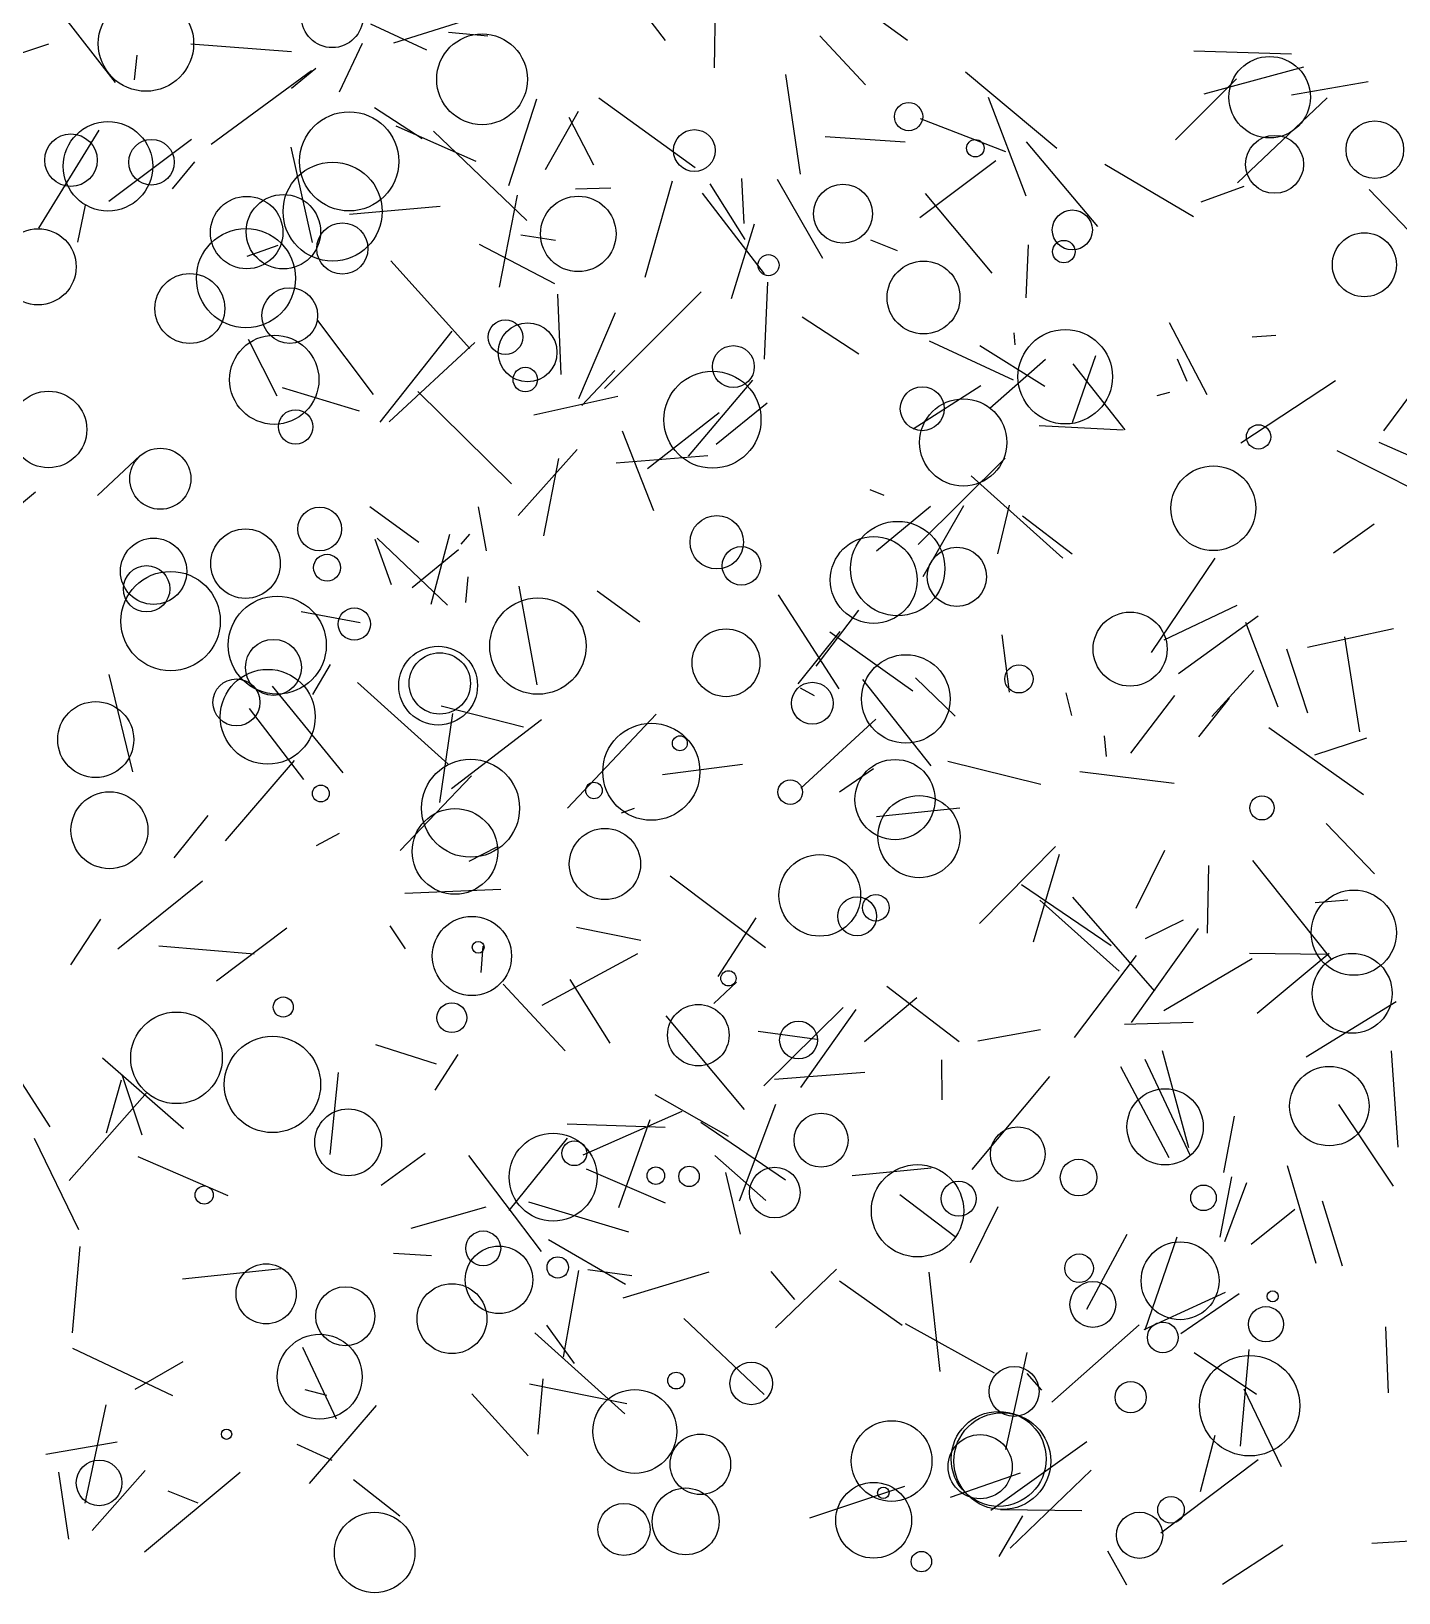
# Model space of a CAD drawing. Header units: millimetres. Extents: x -15 to 2017, y -16 to 2019.
# Drawn here: x 1034 to 1305.2, y -3.3 to 306.5 of the extents above; entities that cross this region are included whole.
import ezdxf

# ---------------------------------------------------------------- set-up
doc = ezdxf.new("R2010")
doc.units = ezdxf.units.MM

msp = doc.modelspace()

# ---------------------------------------------------------------- linework, layer by layer
at = {"color": 249}
msp.add_line((1159.72, 304.68), (1149.6, 317.94), dxfattribs=at)
at = {"color": 217}
for p, q in [((1039.65, 310.47), (1050.59, 296.38)), ((1289.96, 74.5), (1293.96, 61.62))]:
    msp.add_line(p, q, dxfattribs=at)
at = {"color": 187}
msp.add_line((1169.47, 299.25), (1169.7, 311.84), dxfattribs=at)
at = {"color": 34}
msp.add_line((1200.07, 310.28), (1207.78, 304.74), dxfattribs=at)
at = {"color": 245}
for p, q in [((1101.27, 307.97), (1112.35, 302.84)), ((1297.43, 167.53), (1294.47, 186.37)), ((1159.14, 159.09), (1175.02, 161.15)), ((1108.04, 135.56), (1127.08, 136.34))]:
    msp.add_line(p, q, dxfattribs=at)
at = {"color": 146}
for p, q in [((1121.6, 309.12), (1105.81, 304.16)), ((1275.47, 45.01), (1273.74, 25.83))]:
    msp.add_line(p, q, dxfattribs=at)
at = {"color": 250}
for p, q in [((1037.4, 303.93), (1023.03, 299.17)), ((1104.93, 229.04), (1121.91, 244.79)), ((1268.14, 170.61), (1276.44, 179.69)), ((1181.57, 93.62), (1174.34, 74.43))]:
    msp.add_line(p, q, dxfattribs=at)
at = {"color": 90}
for p, q in [((1065.58, 304.05), (1085.56, 302.51)), ((1103.18, 229), (1117.43, 247.02)), ((1093.27, 180.89), (1089.72, 174.94)), ((1276.11, 122.5), (1258.57, 112.18)), ((1118.58, 103.54), (1113.99, 96.46))]:
    msp.add_line(p, q, dxfattribs=at)
at = {"color": 183}
msp.add_line((1095.12, 294.52), (1099.68, 304.14), dxfattribs=at)
at = {"color": 27}
for p, q in [((1116.71, 306.34), (1124.5, 305.6)), ((1145.53, 279.94), (1140.64, 289.44)), ((1175.35, 268.4), (1174.87, 277.3))]:
    msp.add_line(p, q, dxfattribs=at)
at = {"color": 119}
for p, q in [((1190.37, 305.6), (1199.43, 295.89)), ((1048.09, 102.84), (1064.16, 88.85)), ((1054.59, 37.12), (1064.09, 42.61))]:
    msp.add_line(p, q, dxfattribs=at)
at = {"color": 234}
msp.add_line((1054.92, 301.77), (1054.4, 296.87), dxfattribs=at)
at = {"color": 61}
for p, q in [((1264.57, 302.62), (1283.91, 302.06)), ((1199.26, 99.96), (1181.4, 98.54))]:
    msp.add_line(p, q, dxfattribs=at)
at = {"color": 17}
for p, q in [((1089.54, 298.69), (1069.64, 284.04)), ((1102.55, 205.98), (1116.53, 192.65)), ((1212.46, 160.77), (1198.88, 177.94))]:
    msp.add_line(p, q, dxfattribs=at)
at = {"color": 150}
for p, q in [((1085.58, 295.23), (1090.39, 299.21)), ((1265.99, 272.71), (1274.54, 275.76)), ((1273.52, 56.01), (1261.99, 48.13))]:
    msp.add_line(p, q, dxfattribs=at)
at = {"color": 251}
msp.add_line((1183.54, 297.94), (1186.49, 278.14), dxfattribs=at)
at = {"color": 132}
for p, q in [((1219.24, 298.47), (1237.34, 283.31)), ((1286.29, 299.41), (1266.55, 294.06))]:
    msp.add_line(p, q, dxfattribs=at)
at = {"color": 202}
msp.add_line((1260.9, 285), (1273, 297.07), dxfattribs=at)
at = {"color": 23}
msp.add_line((1283.89, 293.93), (1299.14, 296.55), dxfattribs=at)
at = {"color": 45}
for p, q in [((1102.05, 291.39), (1111.46, 285.26)), ((1155.71, 257.74), (1161.16, 276.84)), ((1088.22, 37.07), (1092.52, 35.96))]:
    msp.add_line(p, q, dxfattribs=at)
at = {"color": 16}
for p, q in [((1134.16, 293.02), (1128.62, 275.84)), ((1237.12, 144.8), (1222.01, 129.51))]:
    msp.add_line(p, q, dxfattribs=at)
at = {"color": 7}
for p, q in [((1165.62, 279.43), (1146.5, 293.28)), ((1134.31, 176.86), (1130.71, 196.45))]:
    msp.add_line(p, q, dxfattribs=at)
at = {"color": 18}
for p, q in [((1231.3, 273.81), (1223.82, 293.35)), ((1263.9, 83.43), (1254.89, 102.53))]:
    msp.add_line(p, q, dxfattribs=at)
at = {"color": 99}
msp.add_line((1273.21, 276.44), (1290.97, 293.31), dxfattribs=at)
at = {"color": 14}
msp.add_line((1135.98, 279.1), (1142.51, 290.64), dxfattribs=at)
at = {"color": 164}
for p, q in [((1210.25, 289.21), (1227.19, 282.69)), ((1083.52, 60.97), (1063.94, 58.92))]:
    msp.add_line(p, q, dxfattribs=at)
at = {"color": 76}
for p, q in [((1047.35, 286.9), (1035.4, 267.43)), ((1178.14, 108.15), (1189.75, 106.54))]:
    msp.add_line(p, q, dxfattribs=at)
at = {"color": 123}
for p, q in [((1065.76, 285.02), (1049.33, 272.73)), ((1267.18, 234.38), (1259.71, 248.69))]:
    msp.add_line(p, q, dxfattribs=at)
at = {"color": 94}
for p, q in [((1106.27, 287.75), (1122.14, 280.75)), ((1114.33, 101.59), (1102.32, 105.42))]:
    msp.add_line(p, q, dxfattribs=at)
at = {"color": 176}
for p, q in [((1113.71, 286.73), (1132.27, 269)), ((1235.9, 99.16), (1220.48, 80.7))]:
    msp.add_line(p, q, dxfattribs=at)
at = {"color": 105}
for p, q in [((1191.4, 285.65), (1207.26, 284.56)), ((1034.8, 215.1), (1023.46, 205.74))]:
    msp.add_line(p, q, dxfattribs=at)
at = {"color": 95}
msp.add_line((1085.47, 283.52), (1089.66, 264.63), dxfattribs=at)
at = {"color": 125}
for p, q in [((1245.53, 267.79), (1231.32, 284.56)), ((1260.73, 174.77), (1251.96, 163.32))]:
    msp.add_line(p, q, dxfattribs=at)
at = {"color": 137}
msp.add_line((1061.98, 275.25), (1066.41, 280.65), dxfattribs=at)
at = {"color": 185}
for p, q in [((1210.2, 269.57), (1225.3, 280.87)), ((1211.27, 274.33), (1224.49, 258.52)), ((1061.02, 16.95), (1067.02, 14.55))]:
    msp.add_line(p, q, dxfattribs=at)
at = {"color": 10}
for p, q in [((1246.9, 280.18), (1264.44, 269.78)), ((1230.56, 210.36), (1240.44, 202.88)), ((1267.24, 127.62), (1267.53, 141.04)), ((1105.08, 129.04), (1108.12, 124.46)), ((1143.99, 80.86), (1159.71, 74.07))]:
    msp.add_line(p, q, dxfattribs=at)
at = {"color": 80}
for p, q in [((1168.56, 276.27), (1175.49, 265.23)), ((1256.79, 116.09), (1240.53, 134.73))]:
    msp.add_line(p, q, dxfattribs=at)
at = {"color": 126}
msp.add_line((1181.93, 277.17), (1190.88, 261.5), dxfattribs=at)
at = {"color": 120}
for p, q in [((1130.32, 273.99), (1126.75, 255.75)), ((1149.8, 250.65), (1142.48, 233.62))]:
    msp.add_line(p, q, dxfattribs=at)
at = {"color": 201}
msp.add_line((1141.89, 275.28), (1148.88, 275.49), dxfattribs=at)
at = {"color": 148}
for p, q in [((1179.42, 258.38), (1167.07, 274.41)), ((1280.82, 246.18), (1276.09, 245.81)), ((1282.2, 6.15), (1270.2, -1.63))]:
    msp.add_line(p, q, dxfattribs=at)
at = {"color": 6}
for p, q in [((1314.91, 258.79), (1299.33, 275.15)), ((1192.33, 187.38), (1208.79, 175.68))]:
    msp.add_line(p, q, dxfattribs=at)
at = {"color": 38}
for p, q in [((1043.19, 264.68), (1044.71, 272.04)), ((1098.68, 177.35), (1116.63, 161.14)), ((1253.11, 132.56), (1258.79, 144.03)), ((1234.15, 108.42), (1221.68, 106.18))]:
    msp.add_line(p, q, dxfattribs=at)
at = {"color": 152}
for p, q in [((1097.09, 270.23), (1115.03, 271.8)), ((1194.34, 187.44), (1186.03, 177.04)), ((1055.97, 87.51), (1052.01, 99.52))]:
    msp.add_line(p, q, dxfattribs=at)
at = {"color": 246}
for p, q in [((1177.34, 268.26), (1172.77, 253.44)), ((1201.61, 150.77), (1218.16, 152.46))]:
    msp.add_line(p, q, dxfattribs=at)
at = {"color": 166}
for p, q in [((1082.87, 264.05), (1076.74, 261.81)), ((1225.96, 3.9), (1230.62, 12.03))]:
    msp.add_line(p, q, dxfattribs=at)
at = {"color": 205}
msp.add_line((1137.78, 256.4), (1122.89, 264.21), dxfattribs=at)
at = {"color": 33}
for p, q in [((1131.09, 266.15), (1137.93, 265.09)), ((1041.38, 7.35), (1039.41, 20.65))]:
    msp.add_line(p, q, dxfattribs=at)
at = {"color": 161}
msp.add_line((1200.41, 265.16), (1205.73, 263.06), dxfattribs=at)
at = {"color": 9}
for p, q in [((1231.71, 264.18), (1231.23, 253.63)), ((1227.93, 212.5), (1225.6, 202.86))]:
    msp.add_line(p, q, dxfattribs=at)
at = {"color": 184}
msp.add_line((1105.29, 261), (1120.96, 243.61), dxfattribs=at)
at = {"color": 128}
msp.add_line((1138.3, 254.38), (1138.99, 238.42), dxfattribs=at)
at = {"color": 102}
for p, q in [((1147.68, 235.65), (1166.85, 254.81)), ((1177.7, 130.61), (1170.12, 119))]:
    msp.add_line(p, q, dxfattribs=at)
at = {"color": 118}
msp.add_line((1179.98, 256.72), (1179.31, 241.5), dxfattribs=at)
at = {"color": 20}
msp.add_line((1101.86, 234.44), (1090.79, 249.12), dxfattribs=at)
at = {"color": 222}
for p, q in [((1198.11, 242.48), (1186.84, 249.79)), ((1274.47, 37.16), (1281.89, 21.79))]:
    msp.add_line(p, q, dxfattribs=at)
at = {"color": 36}
msp.add_line((1082.71, 234.13), (1077.03, 245.36), dxfattribs=at)
at = {"color": 253}
for p, q in [((1228.77, 237.32), (1212.08, 245.04)), ((1231.44, 44.41), (1227.2, 25.18))]:
    msp.add_line(p, q, dxfattribs=at)
at = {"color": 13}
for p, q in [((1228.81, 246.72), (1229.04, 244.28)), ((1055.54, 222.37), (1047.07, 214.42)), ((1140.25, 89.75), (1159.71, 89.1)), ((1174.6, 67.85), (1171.69, 80.12))]:
    msp.add_line(p, q, dxfattribs=at)
at = {"color": 37}
msp.add_line((1316.32, 246.39), (1302.17, 227.26), dxfattribs=at)
at = {"color": 53}
msp.add_line((1222.1, 244.19), (1234.98, 236.09), dxfattribs=at)
at = {"color": 83}
for p, q in [((1240.49, 228.93), (1245.11, 242.19)), ((1194.26, 155.62), (1200.98, 160.28))]:
    msp.add_line(p, q, dxfattribs=at)
at = {"color": 151}
for p, q in [((1143.17, 232.29), (1149.68, 239.2)), ((1055.1, 83.27), (1072.97, 75.55))]:
    msp.add_line(p, q, dxfattribs=at)
at = {"color": 88}
for p, q in [((1235.13, 241.38), (1224.09, 231.69)), ((1179.3, 36.04), (1163.37, 51.12)), ((1046.07, 9.06), (1056.55, 20.99))]:
    msp.add_line(p, q, dxfattribs=at)
at = {"color": 252}
msp.add_line((1240.55, 240.56), (1250.83, 227.48), dxfattribs=at)
at = {"color": 162}
msp.add_line((1261.24, 241.55), (1263.16, 237.12), dxfattribs=at)
at = {"color": 232}
msp.add_line((1099.09, 231.17), (1083.81, 235.79), dxfattribs=at)
at = {"color": 209}
msp.add_line((1177, 237.33), (1164.27, 222.23), dxfattribs=at)
at = {"color": 42}
for p, q in [((1222.31, 236.16), (1208.88, 227.59)), ((1273.06, 192.58), (1258.59, 185.69)), ((1166.74, 90.07), (1183.54, 78.65))]:
    msp.add_line(p, q, dxfattribs=at)
at = {"color": 168}
for p, q in [((1292.63, 237.17), (1273.85, 224.83)), ((1186.61, 156.38), (1201.46, 170.08))]:
    msp.add_line(p, q, dxfattribs=at)
at = {"color": 139}
for p, q in [((1110.63, 235.08), (1129.2, 216.71)), ((1127.55, 117.46), (1139.87, 104.27))]:
    msp.add_line(p, q, dxfattribs=at)
at = {"color": 248}
msp.add_line((1150.27, 234.03), (1133.64, 230.35), dxfattribs=at)
at = {"color": 147}
msp.add_line((1169.8, 224.6), (1179.9, 232.81), dxfattribs=at)
at = {"color": 135}
msp.add_line((1259.73, 234.86), (1257.17, 234.17), dxfattribs=at)
at = {"color": 170}
msp.add_line((1170.37, 230.82), (1156.2, 219.69), dxfattribs=at)
at = {"color": 211}
msp.add_line((1157.41, 211.39), (1151.24, 227.21), dxfattribs=at)
at = {"color": 216}
msp.add_line((1233.84, 228.33), (1250.53, 227.42), dxfattribs=at)
at = {"color": 247}
for p, q in [((1142.2, 223.57), (1130.52, 210.48)), ((1116.91, 206.69), (1113.21, 192.77)), ((1081.76, 176.62), (1095.78, 159.43))]:
    msp.add_line(p, q, dxfattribs=at)
at = {"color": 77}
msp.add_line((1292.87, 223.36), (1309.18, 215.14), dxfattribs=at)
at = {"color": 228}
for p, q in [((1301.22, 225), (1313.47, 219.59)), ((1146.17, 195.53), (1154.66, 189.39))]:
    msp.add_line(p, q, dxfattribs=at)
at = {"color": 188}
for p, q in [((1138.54, 221.74), (1135.55, 206.43)), ((1068.95, 150.94), (1062.21, 142.52))]:
    msp.add_line(p, q, dxfattribs=at)
at = {"color": 237}
msp.add_line((1149.94, 220.88), (1168.15, 222.36), dxfattribs=at)
at = {"color": 236}
for p, q in [((1209.84, 204.7), (1227.13, 221.84)), ((1034.51, 86.93), (1043.36, 68.81)), ((1133.86, 48.29), (1151.7, 32.24))]:
    msp.add_line(p, q, dxfattribs=at)
at = {"color": 122}
for p, q in [((1220.37, 218.3), (1238.55, 202.02)), ((1290.77, 123.35), (1275.55, 123.55))]:
    msp.add_line(p, q, dxfattribs=at)
at = {"color": 24}
msp.add_line((1200.25, 215.59), (1203.06, 214.47), dxfattribs=at)
at = {"color": 79}
for p, q in [((1110.8, 205.11), (1101.09, 212.17)), ((1234.42, 36.93), (1231.49, 40.24))]:
    msp.add_line(p, q, dxfattribs=at)
at = {"color": 49}
msp.add_line((1124.25, 203.45), (1122.67, 212.17), dxfattribs=at)
at = {"color": 25}
msp.add_line((1212.34, 212.24), (1201.61, 203.38), dxfattribs=at)
at = {"color": 167}
msp.add_line((1210.85, 198.36), (1218.92, 212.47), dxfattribs=at)
at = {"color": 4}
for p, q in [((1292.25, 203.02), (1300.33, 208.79)), ((1173.83, 117.88), (1169.33, 113.66)), ((1303.68, 104.28), (1304.97, 85.14)), ((1185.39, 54.92), (1180.71, 60.49))]:
    msp.add_line(p, q, dxfattribs=at)
at = {"color": 62}
msp.add_line((1102.12, 205.77), (1105.33, 196.78), dxfattribs=at)
at = {"color": 70}
msp.add_line((1119.25, 204.75), (1120.95, 206.73), dxfattribs=at)
at = {"color": 153}
for p, q in [((1109.54, 196.19), (1118.71, 203.69)), ((1288.55, 162.96), (1298.85, 166.32))]:
    msp.add_line(p, q, dxfattribs=at)
at = {"color": 56}
for p, q in [((1268.73, 201.99), (1256.09, 183.26)), ((1179.25, 97.3), (1195.02, 112.86))]:
    msp.add_line(p, q, dxfattribs=at)
at = {"color": 108}
for p, q in [((1120.18, 193.2), (1120.6, 198.27)), ((1078.2, 123.43), (1059.23, 125.03))]:
    msp.add_line(p, q, dxfattribs=at)
at = {"color": 144}
for p, q in [((1194.21, 176.04), (1182.17, 194.71)), ((1036.86, 24.23), (1051.02, 26.67))]:
    msp.add_line(p, q, dxfattribs=at)
at = {"color": 172}
for p, q in [((1087.46, 191.44), (1099.18, 189.25)), ((1298.19, 155.05), (1279.43, 168.33))]:
    msp.add_line(p, q, dxfattribs=at)
at = {"color": 73}
for p, q in [((1189.66, 180.57), (1198.11, 191.64)), ((1153.53, 152.35), (1150.98, 151.42))]:
    msp.add_line(p, q, dxfattribs=at)
at = {"color": 66}
for p, q in [((1261.51, 179.13), (1277.28, 190.55)), ((1274.77, 189.32), (1281.17, 172.47)), ((1304.11, 77.42), (1293.29, 93.6))]:
    msp.add_line(p, q, dxfattribs=at)
at = {"color": 240}
for p, q in [((1226.45, 186.77), (1227.88, 175.41)), ((1042.17, 48.28), (1043.66, 65.46))]:
    msp.add_line(p, q, dxfattribs=at)
at = {"color": 133}
msp.add_line((1304.12, 187.97), (1287.06, 184.26), dxfattribs=at)
at = {"color": 44}
msp.add_line((1287.16, 171.25), (1282.97, 183.93), dxfattribs=at)
at = {"color": 107}
for p, q in [((1054.1, 159.6), (1049.4, 178.89)), ((1197.49, 112.48), (1186.56, 96.95)), ((1269.77, 67.29), (1272.05, 79.28))]:
    msp.add_line(p, q, dxfattribs=at)
at = {"color": 196}
for p, q in [((1209.31, 178.22), (1217.21, 170.64)), ((1261.16, 67.29), (1254.8, 48.81))]:
    msp.add_line(p, q, dxfattribs=at)
at = {"color": 233}
msp.add_line((1189.32, 174.69), (1186.54, 176.21), dxfattribs=at)
at = {"color": 235}
for p, q in [((1240.34, 170.76), (1239.23, 175.28)), ((1207.27, 50.13), (1224.95, 40.36))]:
    msp.add_line(p, q, dxfattribs=at)
at = {"color": 21}
for p, q in [((1265.54, 166.57), (1271.62, 174.2)), ((1051.12, 124.47), (1067.95, 137.99))]:
    msp.add_line(p, q, dxfattribs=at)
at = {"color": 109}
for p, q in [((1077.17, 172.19), (1087.95, 158.11)), ((1248.14, 125.07), (1230.38, 137.15))]:
    msp.add_line(p, q, dxfattribs=at)
at = {"color": 140}
msp.add_line((1115.01, 153.52), (1117.58, 171.18), dxfattribs=at)
at = {"color": 1}
for p, q in [((1131.58, 168.49), (1115.26, 172.64)), ((1093.24, 83.66), (1094.88, 99.96))]:
    msp.add_line(p, q, dxfattribs=at)
at = {"color": 81}
msp.add_line((1157.87, 171.07), (1140.3, 152.4), dxfattribs=at)
at = {"color": 159}
msp.add_line((1135.19, 169.91), (1117.29, 156.21), dxfattribs=at)
at = {"color": 229}
for p, q in [((1247.21, 162.62), (1246.85, 166.72)), ((1047.71, 130.4), (1041.77, 121.31)), ((1132.78, 38.19), (1152.1, 34.26))]:
    msp.add_line(p, q, dxfattribs=at)
at = {"color": 30}
for p, q in [((1072.49, 145.93), (1086.18, 161.87)), ((1214.47, 102.49), (1214.55, 94.51))]:
    msp.add_line(p, q, dxfattribs=at)
at = {"color": 220}
for p, q in [((1234.19, 157.09), (1215.73, 161.62)), ((1286.81, 103.05), (1304.7, 114.02)), ((1250.77, 109.55), (1264.38, 109.93)), ((1097.85, 19.21), (1107.09, 11.97))]:
    msp.add_line(p, q, dxfattribs=at)
at = {"color": 113}
msp.add_line((1107.1, 143.98), (1121.27, 158.8), dxfattribs=at)
at = {"color": 51}
for p, q in [((1241.94, 159.68), (1260.66, 157.37)), ((1243.29, 53.02), (1251.29, 67.91))]:
    msp.add_line(p, q, dxfattribs=at)
at = {"color": 63}
msp.add_line((1300.39, 139.38), (1290.77, 149.36), dxfattribs=at)
at = {"color": 68}
for p, q in [((1095, 147.38), (1090.47, 144.94)), ((1249.99, 101.14), (1259.57, 83.12))]:
    msp.add_line(p, q, dxfattribs=at)
at = {"color": 207}
msp.add_line((1120.81, 141.88), (1126.38, 144.71), dxfattribs=at)
at = {"color": 224}
msp.add_line((1232.73, 125.87), (1237.9, 143.24), dxfattribs=at)
at = {"color": 93}
msp.add_line((1276.16, 142.02), (1291.71, 122.51), dxfattribs=at)
at = {"color": 127}
for p, q in [((1160.7, 139), (1179.61, 124.75)), ((1070.7, 118.12), (1084.64, 128.68))]:
    msp.add_line(p, q, dxfattribs=at)
at = {"color": 149}
msp.add_line((1249.73, 120.05), (1233.99, 134.11), dxfattribs=at)
at = {"color": 227}
msp.add_line((1295.05, 134.11), (1288.58, 133.61), dxfattribs=at)
at = {"color": 203}
msp.add_line((1262.42, 130.2), (1254.89, 126.5), dxfattribs=at)
at = {"color": 160}
for p, q in [((1154.83, 126.11), (1142.08, 128.7)), ((1226.22, 13.24), (1242.3, 13.07))]:
    msp.add_line(p, q, dxfattribs=at)
at = {"color": 131}
for p, q in [((1265.4, 128.53), (1252.09, 109.88)), ((1253.11, 123.16), (1240.8, 106.89))]:
    msp.add_line(p, q, dxfattribs=at)
at = {"color": 96}
msp.add_line((1123.18, 119.77), (1123.56, 125), dxfattribs=at)
at = {"color": 50}
for p, q in [((1154.23, 123.47), (1135.25, 113.26)), ((1128.77, 72.56), (1140.3, 86.94)), ((1196.78, 79.49), (1212.41, 81.01)), ((1283.07, 81.47), (1288.76, 62.1))]:
    msp.add_line(p, q, dxfattribs=at)
at = {"color": 15}
for p, q in [((1291.37, 123.59), (1277.08, 111.66)), ((1102.4, 33.88), (1089.1, 18.38))]:
    msp.add_line(p, q, dxfattribs=at)
at = {"color": 208}
for p, q in [((1140.76, 118.39), (1148.74, 105.8)), ((1194.23, 58.61), (1206.66, 49.84))]:
    msp.add_line(p, q, dxfattribs=at)
at = {"color": 69}
msp.add_line((1199.19, 106.1), (1209.61, 114.82), dxfattribs=at)
at = {"color": 59}
for p, q in [((1218.01, 106.03), (1203.65, 116.99)), ((1270.68, 66.4), (1275.04, 78.11))]:
    msp.add_line(p, q, dxfattribs=at)
at = {"color": 41}
for p, q in [((1024.75, 109.17), (1037.62, 89.2)), ((1136.15, 49.83), (1141.63, 42.2))]:
    msp.add_line(p, q, dxfattribs=at)
at = {"color": 54}
msp.add_line((1159.81, 111.19), (1175.37, 92.59), dxfattribs=at)
at = {"color": 19}
for p, q in [((1258.29, 104.33), (1263.5, 85.09)), ((1093.67, 22.97), (1086.68, 26.12))]:
    msp.add_line(p, q, dxfattribs=at)
at = {"color": 154}
msp.add_line((1041.47, 78.55), (1056.96, 96.08), dxfattribs=at)
at = {"color": 12}
for p, q in [((1048.86, 87.99), (1051.87, 98.5)), ((1157.61, 95.57), (1172.18, 87.33))]:
    msp.add_line(p, q, dxfattribs=at)
at = {"color": 103}
for p, q in [((1143.4, 83.63), (1163.08, 92.25)), ((1124.13, 73.24), (1109.24, 68.97))]:
    msp.add_line(p, q, dxfattribs=at)
at = {"color": 255}
for p, q in [((1156.62, 90.58), (1150.4, 73.13)), ((1135.15, 64.42), (1120.72, 83.51))]:
    msp.add_line(p, q, dxfattribs=at)
at = {"color": 225}
msp.add_line((1272.53, 91.26), (1270.44, 80.11), dxfattribs=at)
at = {"color": 91}
msp.add_line((1103.35, 77.57), (1112.09, 83.97), dxfattribs=at)
at = {"color": 254}
msp.add_line((1179.65, 74.55), (1169.52, 83.48), dxfattribs=at)
at = {"color": 163}
msp.add_line((1206.2, 75.72), (1217.2, 67.4), dxfattribs=at)
at = {"color": 114}
msp.add_line((1132.56, 74.31), (1152.44, 68.31), dxfattribs=at)
at = {"color": 112}
msp.add_line((1220.26, 62.23), (1225.7, 73.34), dxfattribs=at)
at = {"color": 242}
msp.add_line((1275.92, 65.87), (1284.57, 72.82), dxfattribs=at)
at = {"color": 130}
msp.add_line((1151.84, 57.87), (1136.53, 66.73), dxfattribs=at)
at = {"color": 48}
msp.add_line((1105.81, 64.12), (1113.37, 63.66), dxfattribs=at)
at = {"color": 115}
for p, q in [((1142.49, 60.64), (1139.48, 43.48)), ((1253.68, 49.87), (1236.39, 34.53))]:
    msp.add_line(p, q, dxfattribs=at)
at = {"color": 156}
msp.add_line((1144.36, 60.85), (1153.08, 59.69), dxfattribs=at)
at = {"color": 78}
msp.add_line((1168.36, 60.34), (1151.26, 55.16), dxfattribs=at)
at = {"color": 75}
msp.add_line((1193.66, 60.96), (1181.54, 49.31), dxfattribs=at)
at = {"color": 39}
msp.add_line((1214.21, 40.64), (1212.03, 60.37), dxfattribs=at)
at = {"color": 195}
for p, q in [((1254.67, 48.97), (1270.8, 56.4)), ((1044.67, 14.52), (1048.79, 34))]:
    msp.add_line(p, q, dxfattribs=at)
at = {"color": 65}
msp.add_line((1303.12, 36.43), (1302.59, 49.51), dxfattribs=at)
at = {"color": 58}
msp.add_line((1062.07, 35.83), (1042.23, 45.18), dxfattribs=at)
at = {"color": 8}
msp.add_line((1094.47, 31.19), (1087.81, 45.42), dxfattribs=at)
at = {"color": 194}
msp.add_line((1276.98, 36.08), (1264.58, 44.34), dxfattribs=at)
at = {"color": 238}
msp.add_line((1134.49, 28.23), (1135.52, 39.16), dxfattribs=at)
at = {"color": 221}
msp.add_line((1132.52, 23.87), (1121.34, 36.19), dxfattribs=at)
at = {"color": 60}
msp.add_line((1268.68, 27.95), (1265.78, 16.79), dxfattribs=at)
at = {"color": 121}
msp.add_line((1243.33, 26.67), (1224.29, 13.04), dxfattribs=at)
at = {"color": 22}
msp.add_line((1277.31, 23.14), (1257.97, 8.57), dxfattribs=at)
at = {"color": 204}
for p, q in [((1075.37, 20.57), (1056.4, 4.78)), ((1230.1, 20.47), (1216.2, 15.63))]:
    msp.add_line(p, q, dxfattribs=at)
at = {"color": 214}
msp.add_line((1228.13, 5.59), (1244.15, 21.08), dxfattribs=at)
at = {"color": 244}
msp.add_line((1188.41, 11.61), (1207.2, 17.86), dxfattribs=at)
at = {"color": 190}
msp.add_line((1299.87, 6.57), (1315.79, 7.56), dxfattribs=at)
at = {"color": 40}
msp.add_line((1247.44, 5.05), (1251.17, -1.68), dxfattribs=at)
at = {"color": 177}
msp.add_circle((1056.71, 304.08), 9.46, dxfattribs=at)
at = {"color": 203}
msp.add_circle((1093.65, 309.37), 6.1, dxfattribs=at)
at = {"color": 19}
for centre, radius in [((1123.37, 296.99), 9), ((1131.95, 237.43), 2.43), ((1145.57, 155.9), 1.64)]:
    msp.add_circle(centre, radius, dxfattribs=at)
at = {"color": 3}
for centre, radius in [((1279.58, 293.44), 8.08), ((1093.73, 270.74), 9.82)]:
    msp.add_circle(centre, radius, dxfattribs=at)
at = {"color": 108}
for centre, radius in [((1207.97, 289.58), 2.8), ((1049.18, 279.73), 8.87)]:
    msp.add_circle(centre, radius, dxfattribs=at)
at = {"color": 1}
msp.add_circle((1097.01, 280.71), 9.84, dxfattribs=at)
at = {"color": 53}
msp.add_circle((1300.44, 283.04), 5.71, dxfattribs=at)
at = {"color": 92}
msp.add_circle((1041.83, 280.95), 5.21, dxfattribs=at)
at = {"color": 191}
msp.add_circle((1057.81, 280.54), 4.52, dxfattribs=at)
at = {"color": 248}
msp.add_circle((1165.48, 282.86), 4.15, dxfattribs=at)
at = {"color": 112}
msp.add_circle((1221.2, 283.32), 1.73, dxfattribs=at)
at = {"color": 187}
for centre, radius in [((1280.56, 280.12), 5.75), ((1197.76, 130.94), 3.86)]:
    msp.add_circle(centre, radius, dxfattribs=at)
at = {"color": 216}
msp.add_circle((1194.95, 270.32), 5.85, dxfattribs=at)
at = {"color": 246}
msp.add_circle((1076.69, 266.58), 7.19, dxfattribs=at)
at = {"color": 229}
for centre, radius in [((1083.96, 266.76), 7.38), ((1181.42, 76.13), 5.03)]:
    msp.add_circle(centre, radius, dxfattribs=at)
at = {"color": 195}
msp.add_circle((1142.45, 266.32), 7.49, dxfattribs=at)
at = {"color": 6}
for centre, radius in [((1240.44, 267.1), 3.97), ((1074.65, 173.38), 4.66)]:
    msp.add_circle(centre, radius, dxfattribs=at)
at = {"color": 253}
msp.add_circle((1035.31, 259.79), 7.56, dxfattribs=at)
at = {"color": 201}
for centre, radius in [((1076.55, 257.53), 9.83), ((1210.68, 231.64), 4.36)]:
    msp.add_circle(centre, radius, dxfattribs=at)
at = {"color": 27}
for centre, radius in [((1095.66, 263.42), 5.08), ((1280.16, 55.54), 1.1)]:
    msp.add_circle(centre, radius, dxfattribs=at)
at = {"color": 106}
for centre, radius in [((1298.36, 260.19), 6.35), ((1241.79, 61.12), 2.83)]:
    msp.add_circle(centre, radius, dxfattribs=at)
at = {"color": 154}
msp.add_circle((1238.76, 262.8), 2.23, dxfattribs=at)
at = {"color": 228}
msp.add_circle((1180.18, 260.12), 2.1, dxfattribs=at)
at = {"color": 65}
msp.add_circle((1210.93, 253.7), 7.23, dxfattribs=at)
at = {"color": 243}
msp.add_circle((1065.41, 251.52), 6.94, dxfattribs=at)
at = {"color": 147}
for centre, radius in [((1085.24, 250.12), 5.52), ((1114.98, 177.14), 6.08)]:
    msp.add_circle(centre, radius, dxfattribs=at)
at = {"color": 86}
msp.add_circle((1128.01, 245.84), 3.42, dxfattribs=at)
at = {"color": 98}
for centre, radius in [((1132.4, 242.83), 5.83), ((1268.41, 211.9), 8.41), ((1204.6, 22.87), 8)]:
    msp.add_circle(centre, radius, dxfattribs=at)
at = {"color": 170}
for centre, radius in [((1082.16, 237.39), 8.85), ((1092.63, 200.1), 2.66)]:
    msp.add_circle(centre, radius, dxfattribs=at)
at = {"color": 87}
msp.add_circle((1239.03, 237.98), 9.37, dxfattribs=at)
at = {"color": 11}
for centre, radius in [((1173.21, 240), 4.16), ((1258.85, 89.17), 7.57)]:
    msp.add_circle(centre, radius, dxfattribs=at)
at = {"color": 28}
msp.add_circle((1169.07, 229.46), 9.62, dxfattribs=at)
at = {"color": 5}
for centre, radius in [((1037.39, 227.52), 7.59), ((1114.66, 176.7), 7.81), ((1153.67, 28.74), 8.32)]:
    msp.add_circle(centre, radius, dxfattribs=at)
at = {"color": 58}
for centre, radius in [((1218.8, 224.95), 8.65), ((1278.85, 50.02), 3.48)]:
    msp.add_circle(centre, radius, dxfattribs=at)
at = {"color": 142}
for centre, radius in [((1086.39, 228.04), 3.41), ((1163.74, 10.89), 6.63)]:
    msp.add_circle(centre, radius, dxfattribs=at)
at = {"color": 21}
for centre, radius in [((1277.37, 226.05), 2.41), ((1205.8, 199.93), 9.36)]:
    msp.add_circle(centre, radius, dxfattribs=at)
at = {"color": 165}
msp.add_circle((1059.56, 217.74), 6.06, dxfattribs=at)
at = {"color": 157}
for centre, radius in [((1091.17, 207.77), 4.33), ((1261.81, 58.63), 7.72)]:
    msp.add_circle(centre, radius, dxfattribs=at)
at = {"color": 69}
for centre, radius in [((1076.45, 200.9), 6.89), ((1205.27, 154.09), 7.96)]:
    msp.add_circle(centre, radius, dxfattribs=at)
at = {"color": 245}
msp.add_circle((1169.93, 205.15), 5.3, dxfattribs=at)
at = {"color": 57}
for centre, radius in [((1058.22, 199.38), 6.58), ((1275.61, 33.83), 9.95)]:
    msp.add_circle(centre, radius, dxfattribs=at)
at = {"color": 169}
for centre, radius in [((1201.04, 197.67), 8.61), ((1061.6, 189.5), 9.86), ((1157.84, 79.48), 1.74)]:
    msp.add_circle(centre, radius, dxfattribs=at)
at = {"color": 198}
msp.add_circle((1174.81, 200.47), 3.82, dxfattribs=at)
at = {"color": 131}
for centre, radius in [((1217.55, 198.3), 5.87), ((1210.04, 146.75), 8.15)]:
    msp.add_circle(centre, radius, dxfattribs=at)
at = {"color": 174}
for centre, radius in [((1056.84, 195.91), 4.6), ((1201.03, 11.12), 7.52)]:
    msp.add_circle(centre, radius, dxfattribs=at)
at = {"color": 51}
msp.add_circle((1082.75, 184.74), 9.72, dxfattribs=at)
at = {"color": 122}
for centre, radius in [((1098.04, 188.92), 3.2), ((1091.17, 39.59), 8.42)]:
    msp.add_circle(centre, radius, dxfattribs=at)
at = {"color": 93}
msp.add_circle((1134.45, 184.55), 9.56, dxfattribs=at)
at = {"color": 231}
for centre, radius in [((1251.9, 183.95), 7.34), ((1080.54, 56.04), 5.97)]:
    msp.add_circle(centre, radius, dxfattribs=at)
at = {"color": 135}
for centre, radius in [((1171.76, 181.24), 6.73), ((1207.42, 174.06), 8.78)]:
    msp.add_circle(centre, radius, dxfattribs=at)
at = {"color": 233}
msp.add_circle((1081.99, 180.32), 5.55, dxfattribs=at)
at = {"color": 145}
for centre, radius in [((1080.87, 170.52), 9.41), ((1244.51, 53.93), 4.55), ((1166.67, 22.22), 6)]:
    msp.add_circle(centre, radius, dxfattribs=at)
at = {"color": 94}
msp.add_circle((1229.86, 178.04), 2.8, dxfattribs=at)
at = {"color": 235}
msp.add_circle((1188.88, 173.21), 4.15, dxfattribs=at)
at = {"color": 164}
for centre, radius in [((1046.74, 166), 7.54), ((1222.15, 21.76), 6.36), ((1047.42, 18.54), 4.53)]:
    msp.add_circle(centre, radius, dxfattribs=at)
at = {"color": 31}
msp.add_circle((1156.94, 159.62), 9.63, dxfattribs=at)
at = {"color": 226}
msp.add_circle((1162.6, 165.26), 1.48, dxfattribs=at)
at = {"color": 166}
msp.add_circle((1121.09, 152.38), 9.72, dxfattribs=at)
at = {"color": 105}
msp.add_circle((1184.49, 155.58), 2.43, dxfattribs=at)
at = {"color": 117}
msp.add_circle((1049.47, 148.01), 7.63, dxfattribs=at)
at = {"color": 137}
msp.add_circle((1091.39, 155.3), 1.68, dxfattribs=at)
at = {"color": 80}
msp.add_circle((1118, 143.81), 8.5, dxfattribs=at)
at = {"color": 32}
for centre, radius in [((1278.05, 152.45), 2.4), ((1241.69, 79.11), 3.63)]:
    msp.add_circle(centre, radius, dxfattribs=at)
at = {"color": 173}
msp.add_circle((1147.74, 141.31), 7.07, dxfattribs=at)
at = {"color": 50}
msp.add_circle((1190.35, 135.09), 8.1, dxfattribs=at)
at = {"color": 247}
msp.add_circle((1201.46, 132.64), 2.64, dxfattribs=at)
at = {"color": 252}
msp.add_circle((1296.26, 127.69), 8.45, dxfattribs=at)
at = {"color": 110}
msp.add_circle((1121.35, 123.07), 7.86, dxfattribs=at)
at = {"color": 54}
msp.add_circle((1122.61, 124.8), 1.17, dxfattribs=at)
at = {"color": 78}
msp.add_circle((1295.95, 115.65), 7.92, dxfattribs=at)
at = {"color": 88}
for centre, radius in [((1172.23, 118.63), 1.51), ((1083.94, 112.94), 1.99), ((1141.67, 83.93), 2.46)]:
    msp.add_circle(centre, radius, dxfattribs=at)
at = {"color": 61}
msp.add_circle((1062.77, 102.86), 9.08, dxfattribs=at)
at = {"color": 130}
for centre, radius in [((1117.37, 110.82), 2.96), ((1225.83, 23.29), 9.41)]:
    msp.add_circle(centre, radius, dxfattribs=at)
at = {"color": 212}
msp.add_circle((1166.26, 107.36), 6.1, dxfattribs=at)
at = {"color": 111}
msp.add_circle((1186.14, 106.39), 3.75, dxfattribs=at)
at = {"color": 188}
msp.add_circle((1081.79, 97.58), 9.56, dxfattribs=at)
at = {"color": 180}
msp.add_circle((1291.41, 93.28), 7.87, dxfattribs=at)
at = {"color": 48}
msp.add_circle((1096.8, 86.1), 6.63, dxfattribs=at)
at = {"color": 171}
msp.add_circle((1190.61, 86.53), 5.36, dxfattribs=at)
at = {"color": 103}
msp.add_circle((1137.47, 79.19), 8.73, dxfattribs=at)
at = {"color": 9}
msp.add_circle((1229.61, 83.75), 5.42, dxfattribs=at)
at = {"color": 155}
msp.add_circle((1164.43, 79.34), 2.03, dxfattribs=at)
at = {"color": 22}
msp.add_circle((1209.74, 72.52), 9.16, dxfattribs=at)
at = {"color": 210}
msp.add_circle((1068.26, 75.64), 1.8, dxfattribs=at)
at = {"color": 37}
msp.add_circle((1217.92, 74.93), 3.48, dxfattribs=at)
at = {"color": 199}
msp.add_circle((1266.46, 75.09), 2.54, dxfattribs=at)
at = {"color": 238}
msp.add_circle((1123.59, 65.04), 3.47, dxfattribs=at)
at = {"color": 79}
msp.add_circle((1126.72, 58.82), 6.7, dxfattribs=at)
at = {"color": 72}
msp.add_circle((1138.39, 61.27), 2.12, dxfattribs=at)
at = {"color": 82}
msp.add_circle((1096.25, 51.58), 5.87, dxfattribs=at)
at = {"color": 68}
msp.add_circle((1117.4, 51.11), 6.93, dxfattribs=at)
at = {"color": 220}
msp.add_circle((1258.38, 47.39), 3.04, dxfattribs=at)
at = {"color": 190}
msp.add_circle((1161.87, 38.83), 1.67, dxfattribs=at)
at = {"color": 205}
for centre, radius in [((1176.77, 38.27), 4.23), ((1228.89, 36.68), 4.95)]:
    msp.add_circle(centre, radius, dxfattribs=at)
at = {"color": 148}
msp.add_circle((1252.01, 35.53), 3.09, dxfattribs=at)
at = {"color": 196}
msp.add_circle((1226.55, 22.85), 9.61, dxfattribs=at)
at = {"color": 179}
msp.add_circle((1072.69, 28.19), 1.03, dxfattribs=at)
at = {"color": 219}
msp.add_circle((1202.95, 16.57), 1.13, dxfattribs=at)
at = {"color": 56}
msp.add_circle((1260.01, 13.19), 2.64, dxfattribs=at)
at = {"color": 225}
msp.add_circle((1102.07, 4.72), 7.98, dxfattribs=at)
at = {"color": 34}
msp.add_circle((1151.52, 9.29), 5.16, dxfattribs=at)
at = {"color": 14}
msp.add_circle((1253.79, 8.13), 4.59, dxfattribs=at)
at = {"color": 152}
msp.add_circle((1210.51, 2.91), 2.03, dxfattribs=at)

doc.saveas('drawing.dxf')
